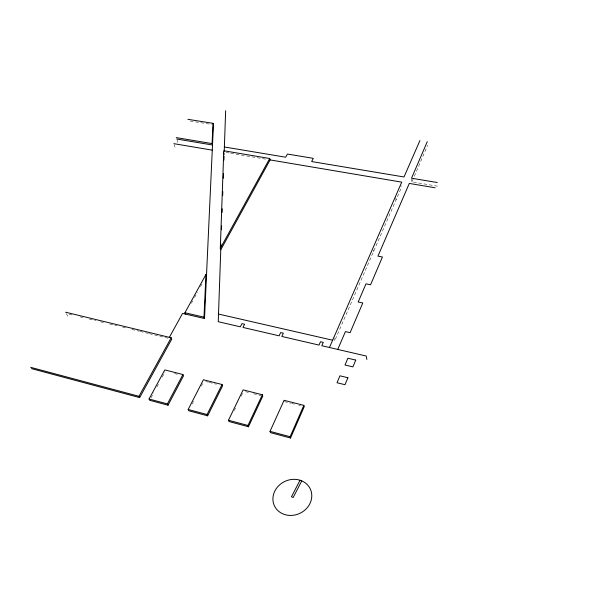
<?xml version="1.0" encoding="UTF-8"?>
<svg xmlns="http://www.w3.org/2000/svg" width="613" height="613" viewBox="0 0 613 613"><rect width="100%" height="100%" fill="white"/><g stroke="black" fill="none" stroke-linecap="round" stroke-linejoin="round"><path stroke-width="0.46" stroke-dasharray="3.06 2.3" d="M437.59 186.191L411.928 181.869L427.613 145.35M234.281 410.58L235.499 408.051M241.185 396.251L243.215 392.036M192.229 403.967L193.532 401.423M201.348 386.152L202.65 383.608M151.043 397.799L153.733 392.818M156.882 387.002L159.127 382.849M162.276 377.041L164.966 372.06M191.409 303.282L192.773 300.791M194.605 297.458L197.34 292.47M200.535 286.646L201.907 284.148M177.931 142.561L177.034 139.94M190.199 121.037L211.585 124.439M226.074 152.484L229.821 153.12M230.756 153.273L265.406 159.127M69.093 314.201L73.706 315.32M80.165 316.89L82.939 317.565M89.398 319.128L95.858 320.699M100.478 321.817L105.091 322.936M109.704 324.055L117.091 325.848M122.631 327.189L127.243 328.315M131.864 329.434L139.243 331.227M140.17 331.449L148.476 333.464M149.396 333.687L167.862 338.169M174.46 373.539L177.172 374.229M205.723 381.516L208.382 382.198M209.271 382.42L216.366 384.236M245.445 391.661L249.1 392.596M253.667 393.761L260.969 395.623M284.478 401.622L290.761 403.231M291.665 403.461L294.355 404.151M298.845 405.293L300.646 405.752M66.319 313.534L68.12 316.814M174.13 144.538L175.042 147.151M333.817 337.541L334.598 340.958L401.224 188.015L400.887 185.287M373.141 250.02L373.432 251.797M395.699 197.164L396.052 199.884M411.622 179.134L411.928 181.869"/><path stroke-width="0.92" d="M220.772 249.782L220.305 248.395L223.776 150.752L269.728 158.491L270.088 159.916L220.772 249.782L218.243 321.702L240.327 326.829L241.951 323.626L244.572 324.231L242.955 327.434L279.114 335.824L280.67 332.56L283.367 333.181L281.811 336.453L319.013 345.081L320.499 341.748L323.281 342.383L321.794 345.724L366.214 356.03L366.88 359.433M220.872 246.924L220.971 244.058M221.477 229.752L221.607 225.936M222.075 212.588L222.213 208.772M222.68 195.417L222.818 191.601M223.285 178.253L223.454 173.479M223.921 160.131L224.051 156.315M224.228 151.304L225.653 110.731M169.242 337.556L182.544 313.419L204.504 318.515L213.439 124.738L213.017 123.32L187.884 119.328M204.504 318.515L203.991 317.166L205.976 274.455L184.927 312.753L185.471 314.101M176.759 139.036L212.504 145.005L212.075 143.588L213.017 123.32M337.74 349.425L345.418 331.61L350.1 332.66L362.789 302.975L358.184 301.987L366.007 283.834L370.566 284.777L382.435 257.008L377.945 256.134L409.285 183.417L435.123 187.785M427.276 141.672L411.522 178.222L437.284 182.521M290.539 438.019L290.125 436.732L303.849 405.354L284.064 400.312L270.026 431.36L270.479 432.648L290.539 438.019L304.232 406.672L303.849 405.354M329.457 347.502L401.753 182.145L270.088 159.916M419.936 140.546L404.013 176.973L311.657 161.556L313.312 158.338L287.405 154.047L285.696 157.219L224.381 146.982M248.464 426.748L247.974 425.46L262.341 394.772L243.139 389.876L228.48 420.25L229.001 421.537L248.464 426.748L262.793 396.09L262.341 394.772M207.646 415.813L207.087 414.526L222.052 384.504L203.409 379.754L188.176 409.469L188.758 410.756L207.646 415.813L222.565 385.822L222.052 384.504M300.018 480.255L291.436 496.837L293.175 497.495L301.749 480.899M168.023 405.201L167.41 403.913L182.927 374.535L164.82 369.915L149.051 399.002L149.695 400.289L168.023 405.201L183.502 375.846L182.927 374.535M171.173 337.778L171.747 339.112L139.649 397.599L138.99 396.312L171.173 337.778L65.599 312.209M220.305 248.395L269.728 158.491M176.283 137.634L212.075 143.588M173.831 143.664L212.267 150.154M218.512 314.063L332.644 340.215M184.927 312.753L203.991 317.166M30.65 367.333L138.99 396.312M149.051 399.002L167.41 403.913M188.176 409.469L207.087 414.526M228.48 420.25L247.974 425.46M270.026 431.36L290.125 436.732M31.462 368.62L139.649 397.599M205.976 274.455L206.474 275.835M223.699 152.989L224.12 154.407M347.893 377.731L344.996 384.696L337.02 382.75L339.947 375.815L347.893 377.731M355.747 360.084L352.919 366.88L345.012 365.011L347.87 358.237L355.747 360.084M300.906 480.523L298.585 479.826A19.823 17.647 -25.2 0 0 273.023 500.974A19.823 17.647 -25.2 0 0 302.47 511.901A19.823 17.647 -25.2 0 0 303.098 481.504L300.906 480.523"/></g></svg>
